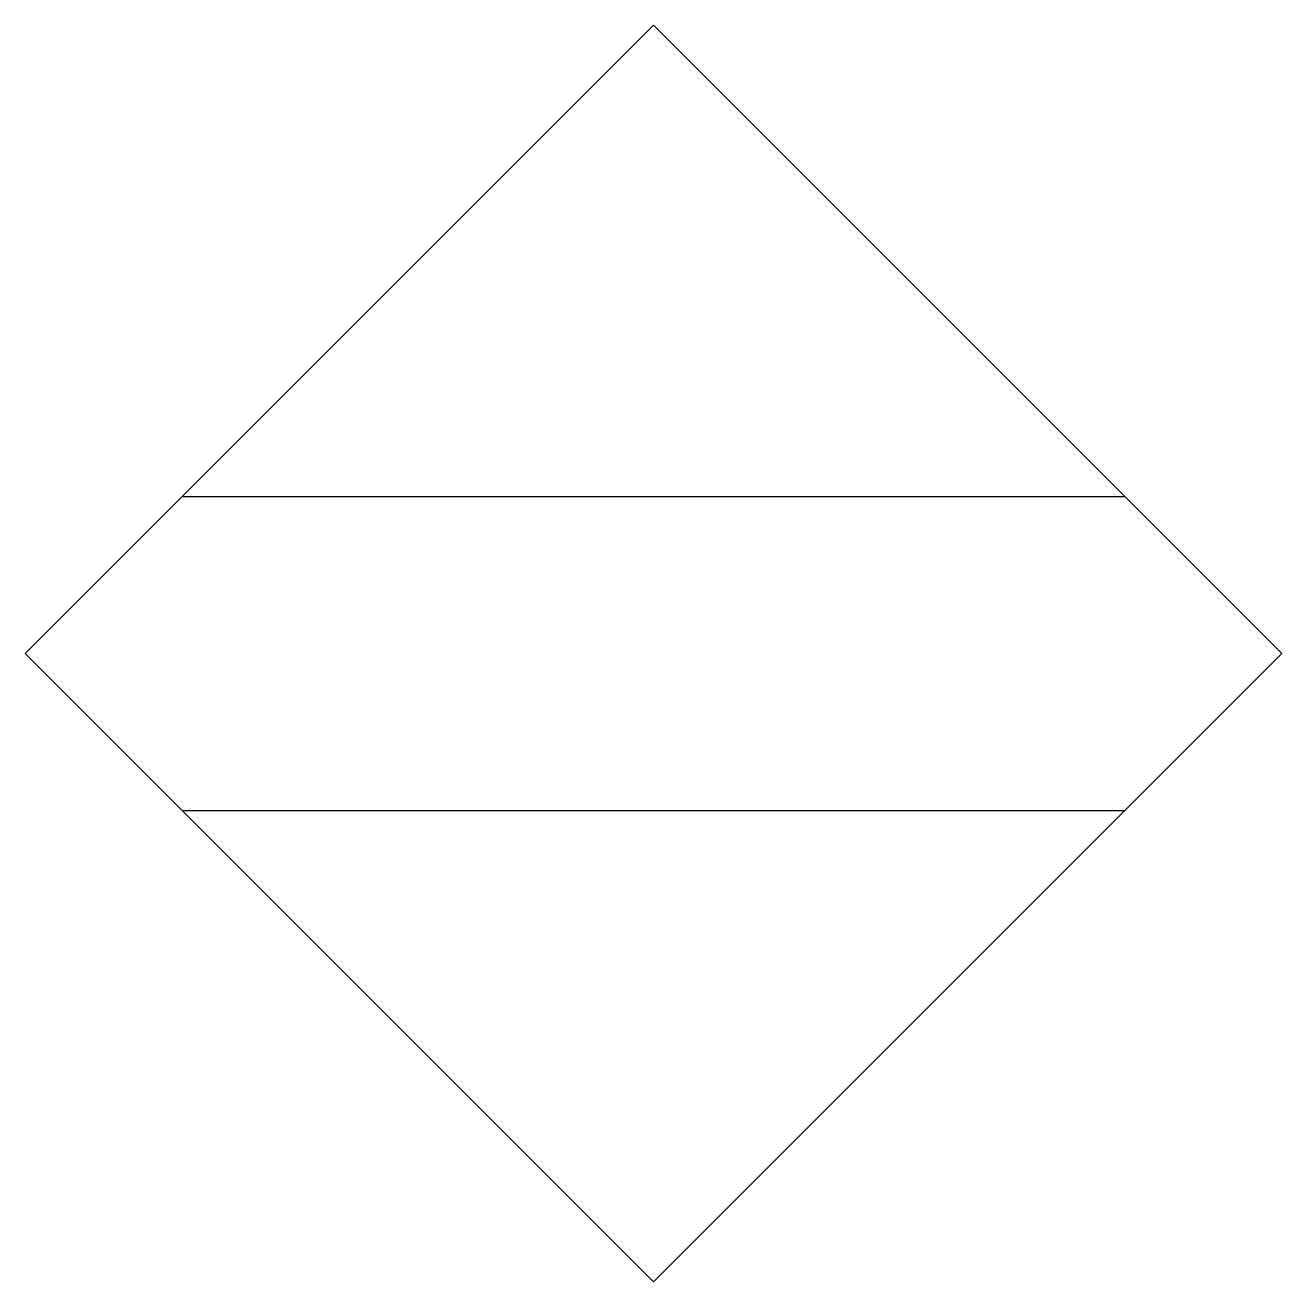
# Model space of a CAD drawing. Extents: x 2.8 to 13.4, y -2.8 to 7.8.
import ezdxf

# ---------------------------------------------------------------- set-up
doc = ezdxf.new("R2010")
doc.units = 0
doc.layers.add('DEFAULT_255_2_778', color=255, linetype='CONTINUOUS')

msp = doc.modelspace()

# ---------------------------------------------------------------- linework, layer by layer
at = {"layer": 'DEFAULT_255_2_778'}
for p, q in [((2.778, 2.513), (8.07, 7.805)), ((8.07, 7.805), (13.361, 2.513)), ((4.101, 3.836), (12.039, 3.836)), ((8.07, -2.778), (2.778, 2.513)), ((13.361, 2.513), (8.07, -2.778)), ((4.101, 1.191), (12.039, 1.191))]:
    msp.add_line(p, q, dxfattribs=at)

doc.saveas('drawing.dxf')
